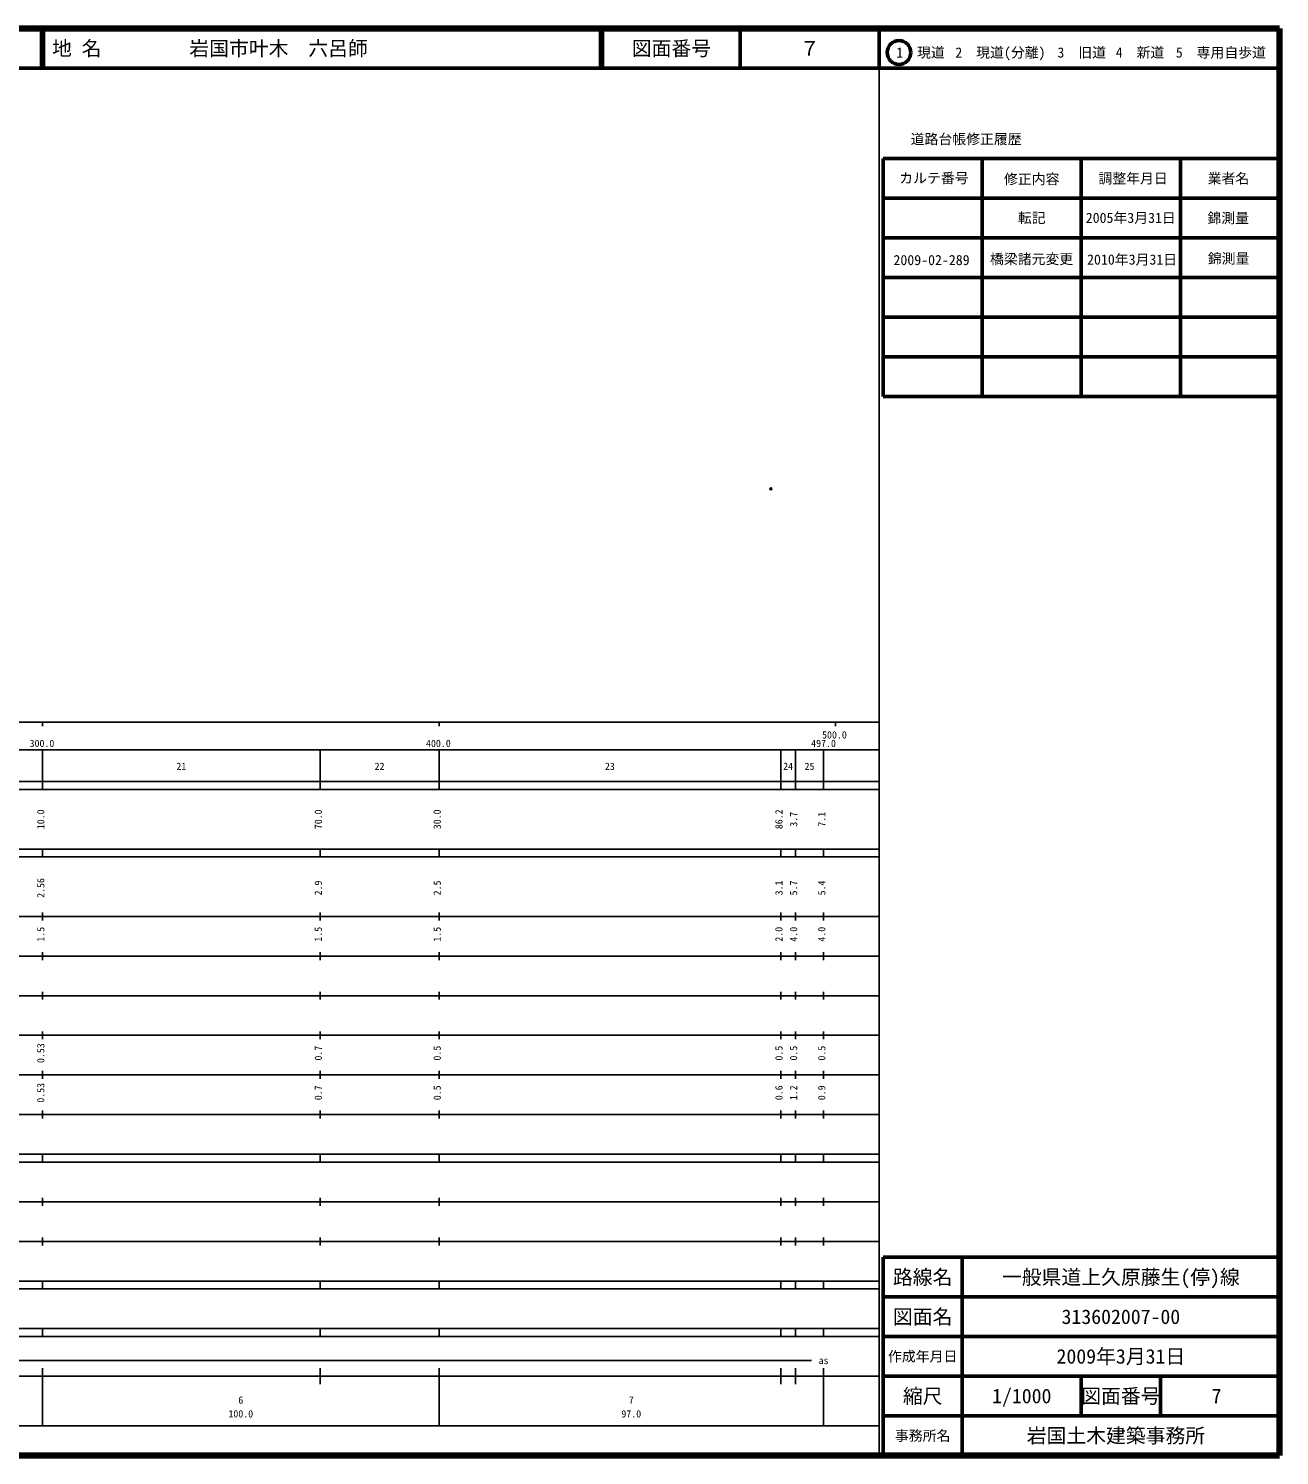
# Model space of a CAD drawing. Units: millimetres on the paper. Extents: x 40 to 680, y 20 to 380.
# Drawn here: x 364.5 to 680, y 20 to 380 of the extents above; entities that cross this region are included whole.
import ezdxf
from ezdxf.enums import TextEntityAlignment as Align

# ---------------------------------------------------------------- set-up
doc = ezdxf.new("R2010")
doc.units = ezdxf.units.MM
doc.header["$PDMODE"] = 32
doc.header["$PDSIZE"] = 0.5
doc.layers.add('M-OTRS', color=6, linetype='Continuous')
doc.layers.add('M-TTL-TXT', color=7, linetype='Continuous')
for name, color, linetype, lineweight in [('M-TTL', 2, 'Continuous', 140), ('M-TTL-BAND', 7, 'Continuous', 25), ('M-TTL-FRAM', 2, 'Continuous', 50), ('M-TTL-LINE', 7, 'Continuous', 50)]:
    doc.layers.add(name, color=color, linetype=linetype, lineweight=lineweight)
doc.styles.add('ＭＳ ゴシック', font='')
doc.styles.get('ＭＳ ゴシック').set_extended_font_data('MS Gothic')

msp = doc.modelspace()

# ---------------------------------------------------------------- linework, layer by layer
at = {"layer": 'M-OTRS'}
msp.add_point((551.726, 263.84), dxfattribs=at)
at = {"layer": 'M-TTL'}
for p, q in [((680, 380), (40, 380)), ((680, 20), (680, 380)), ((40, 20), (680, 20))]:
    msp.add_line(p, q, dxfattribs=at)
at = {"layer": 'M-TTL-BAND'}
for p, q in [((579, 20), (579, 370)), ((40, 205), (579, 205)), ((368, 205), (368, 204)), ((468, 205), (468, 204)), ((568, 205), (568, 204)), ((68, 198), (579, 198)), ((368, 188), (368, 198)), ((438, 188), (438, 198)), ((468, 188), (468, 198)), ((554.2, 188), (554.2, 198)), ((557.9, 188), (557.9, 198)), ((565, 188), (565, 198)), ((40, 190), (579, 190)), ((40, 188), (579, 188)), ((40, 173), (579, 173)), ((368, 171), (368, 173)), ((438, 171), (438, 173)), ((468, 171), (468, 173)), ((554.2, 171), (554.2, 173)), ((557.9, 171), (557.9, 173)), ((565, 171), (565, 173)), ((40, 171), (579, 171)), ((40, 156), (579, 156)), ((368, 155), (368, 157)), ((438, 155), (438, 157)), ((468, 155), (468, 157)), ((554.2, 155), (554.2, 157)), ((557.9, 155), (557.9, 157)), ((565, 155), (565, 157)), ((46, 146), (579, 146)), ((368, 145), (368, 147)), ((438, 145), (438, 147)), ((468, 145), (468, 147)), ((554.2, 145), (554.2, 147)), ((557.9, 145), (557.9, 147)), ((565, 145), (565, 147)), ((368, 135), (368, 137)), ((438, 135), (438, 137)), ((468, 135), (468, 137)), ((554.2, 135), (554.2, 137)), ((557.9, 135), (557.9, 137)), ((565, 135), (565, 137)), ((52, 136), (579, 136)), ((46, 126), (579, 126)), ((368, 125), (368, 127)), ((438, 125), (438, 127)), ((468, 125), (468, 127)), ((554.2, 125), (554.2, 127)), ((557.9, 125), (557.9, 127)), ((565, 125), (565, 127)), ((52, 116), (579, 116)), ((368, 115), (368, 117)), ((438, 115), (438, 117)), ((468, 115), (468, 117)), ((554.2, 115), (554.2, 117)), ((557.9, 115), (557.9, 117)), ((565, 115), (565, 117)), ((46, 106), (579, 106)), ((368, 105), (368, 107)), ((438, 105), (438, 107)), ((468, 105), (468, 107)), ((554.2, 105), (554.2, 107)), ((557.9, 105), (557.9, 107)), ((565, 105), (565, 107)), ((40, 96), (579, 96)), ((40, 94), (579, 94)), ((368, 94), (368, 96)), ((438, 94), (438, 96)), ((468, 94), (468, 96)), ((554.2, 94), (554.2, 96)), ((557.9, 94), (557.9, 96)), ((565, 94), (565, 96)), ((49, 84), (579, 84)), ((368, 83), (368, 85)), ((438, 83), (438, 85)), ((468, 83), (468, 85)), ((554.2, 83), (554.2, 85)), ((557.9, 83), (557.9, 85)), ((565, 83), (565, 85)), ((40, 74), (579, 74)), ((368, 73), (368, 75)), ((438, 73), (438, 75)), ((468, 73), (468, 75)), ((554.2, 73), (554.2, 75)), ((557.9, 73), (557.9, 75)), ((565, 73), (565, 75)), ((40, 64), (579, 64)), ((40, 62), (579, 62)), ((368, 62), (368, 64)), ((438, 62), (438, 64)), ((468, 62), (468, 64)), ((554.2, 62), (554.2, 64)), ((557.9, 62), (557.9, 64)), ((565, 62), (565, 64)), ((40, 52), (579, 52)), ((368, 50), (368, 52)), ((438, 50), (438, 52)), ((468, 50), (468, 52)), ((554.2, 50), (554.2, 52)), ((557.9, 50), (557.9, 52)), ((565, 50), (565, 52)), ((40, 50), (579, 50)), ((71, 44), (562, 44)), ((40, 40), (579, 40)), ((368, 27.5), (368, 42)), ((438, 38), (438, 42)), ((468, 27.5), (468, 42)), ((554.2, 38), (554.2, 42)), ((557.9, 38), (557.9, 42)), ((565, 27.5), (565, 42)), ((68, 27.5), (579, 27.5))]:
    msp.add_line(p, q, dxfattribs=at)
at = {"layer": 'M-TTL-FRAM'}
for p, q in [((580, 347.197), (580, 287.197)), ((580, 347.197), (680, 347.197)), ((580, 287.197), (680, 287.197)), ((680, 70), (580, 70)), ((580, 70), (580, 20))]:
    msp.add_line(p, q, dxfattribs=at)
at = {"layer": 'M-TTL-LINE'}
for p, q in [((367.75, 380), (367.75, 370)), ((368.25, 380), (368.25, 370)), ((508.747, 380), (508.747, 370)), ((509.247, 380), (509.247, 370)), ((543.997, 380), (543.997, 370)), ((579, 380), (579, 370)), ((40, 370), (680, 370)), ((605, 347.197), (605, 287.197)), ((630, 347.197), (630, 287.197)), ((655, 347.197), (655, 287.197)), ((580, 337.197), (680, 337.197)), ((580, 327.197), (680, 327.197)), ((580, 317.197), (680, 317.197)), ((580, 307.197), (680, 307.197)), ((580, 297.197), (680, 297.197)), ((600, 70), (600, 20)), ((680, 60), (580, 60)), ((680, 50), (580, 50)), ((680, 40), (580, 40)), ((630, 40), (630, 30)), ((650, 40), (650, 30)), ((680, 30), (580, 30))]:
    msp.add_line(p, q, dxfattribs=at)
msp.add_circle((584.031, 373.958), 3, dxfattribs=at)

# ---------------------------------------------------------------- texts
at = {"layer": 'M-TTL-BAND', "style": 'ＭＳ ゴシック'}
for s, p in [('500.0', (567.747, 200.331)), ('300.0', (367.844, 198.195)), ('400.0', (467.844, 198.195)), ('497.0', (565, 198.195)), ('21', (403, 192.405)), ('22', (453, 192.405)), ('23', (511.1, 192.405)), ('24', (556.05, 192.405)), ('25', (561.45, 192.405)), ('as', (565, 42.5)), ('6', (418, 32.523)), ('7', (516.5, 32.523)), ('100.0', (418, 29.033)), ('97.0', (516.5, 29.033))]:
    msp.add_text(s, height=1.833, dxfattribs=at).set_placement(p, align=Align.BOTTOM_CENTER)
for s, p in [('10.0', (369, 180.5)), ('70.0', (439, 180.5)), ('30.0', (469, 180.5)), ('86.2', (555.2, 180.5)), ('3.7', (558.9, 180.5)), ('7.1', (566, 180.5)), ('2.56', (369, 163.174)), ('2.9', (439, 163.174)), ('2.5', (469, 163.174)), ('3.1', (555.2, 163.174)), ('5.7', (558.9, 163.174)), ('5.4', (566, 163.174)), ('1.5', (369, 151.5)), ('1.5', (439, 151.5)), ('1.5', (469, 151.5)), ('2.0', (555.2, 151.5)), ('4.0', (558.9, 151.5)), ('4.0', (566, 151.5)), ('0.53', (369, 121.5)), ('0.7', (439, 121.5)), ('0.5', (469, 121.5)), ('0.5', (555.2, 121.5)), ('0.5', (558.9, 121.5)), ('0.5', (566, 121.5)), ('0.53', (369, 111.5)), ('0.7', (439, 111.5)), ('0.5', (469, 111.5)), ('0.6', (555.2, 111.5)), ('1.2', (558.9, 111.5)), ('0.9', (566, 111.5))]:
    msp.add_text(s, height=1.833, rotation=90, dxfattribs=at).set_placement(p, align=Align.BOTTOM_CENTER)
at = {"layer": 'M-TTL-TXT', "style": 'ＭＳ ゴシック'}
for s, p in [('地 名', (370.38, 375)), ('岩国市叶木\u3000六呂師', (405.024, 375))]:
    msp.add_text(s, height=3.666, dxfattribs=at).set_placement(p, align=Align.MIDDLE_LEFT)
for s, height, p in [('図面番号', 3.666, (526.622, 375)), ('７', 3.666, (561.497, 375)), ('1\u3000現道', 2.566, (589.448, 373.958)), ('2\u3000現道(分離)', 2.566, (609.619, 373.958)), ('3\u3000旧道', 2.566, (630.121, 373.958)), ('4\u3000新道', 2.566, (644.824, 373.958)), ('5\u3000専用自歩道', 2.566, (665.228, 373.958)), ('道路台帳修正履歴', 2.566, (600.968, 352.113)), ('カルテ番号', 2.566, (592.839, 342.277)), ('修正内容', 2.566, (617.509, 342.023)), ('調整年月日', 2.566, (643.089, 342.197)), ('業者名', 2.566, (667.134, 342.197)), ('転記', 2.566, (617.5, 332.245)), ('2005年3月31日', 2.566, (642.5, 332.245)), ('錦測量', 2.566, (667.077, 332.189)), ('2009-02-289', 2.566, (592.242, 321.595)), ('橋梁諸元変更', 2.566, (617.475, 321.853)), ('2010年3月31日', 2.566, (642.837, 321.724)), ('錦測量', 2.566, (667.169, 321.982)), ('路線名', 3.666, (590, 65)), ('路線名', 3.666, (590, 65)), ('一般県道上久原藤生(停)線', 3.666, (640, 65)), ('図面名', 3.666, (590, 55)), ('図面名', 3.666, (590, 55)), ('313602007-00', 3.666, (640, 55)), ('2009年3月31日', 3.666, (640, 45)), ('作成年月日', 2.566, (590, 45)), ('作成年月日', 2.566, (590, 45)), ('縮尺', 3.666, (590, 35)), ('縮尺', 3.666, (590, 35)), ('1/1000', 3.666, (615, 35)), ('図面番号', 3.666, (640, 35)), ('図面番号', 3.666, (640, 35)), ('7', 3.666, (664.125, 35)), ('事務所名', 2.566, (590, 25)), ('事務所名', 2.566, (590, 25)), ('岩国土木建築事務所 ', 3.666, (640, 25))]:
    msp.add_text(s, height=height, dxfattribs=at).set_placement(p, align=Align.MIDDLE_CENTER)

doc.saveas('drawing.dxf')
